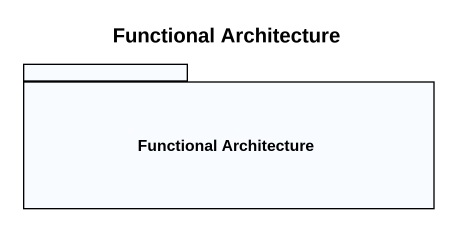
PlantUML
@startuml
title Functional Architecture
package "Functional Architecture" as Functional_Architecture {
}
@enduml
